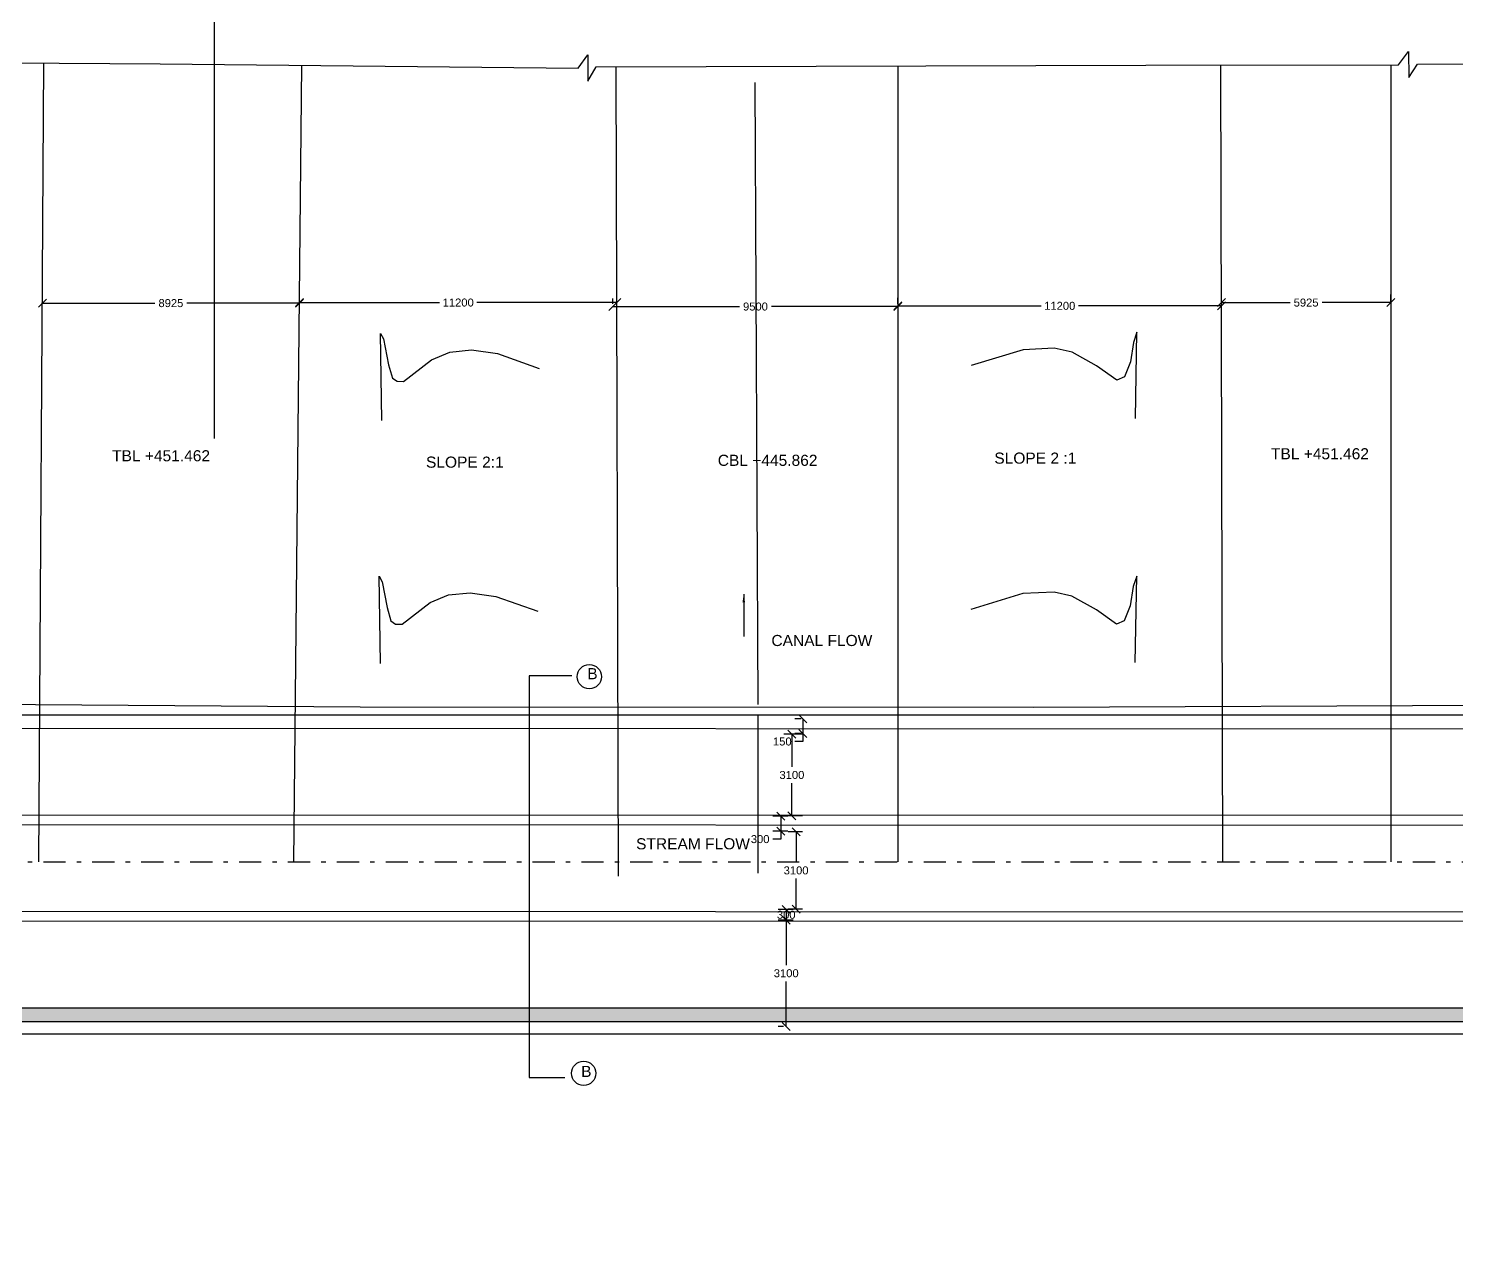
# Model space of a CAD drawing. Header units: inches. Extents: x 112 to 101600, y 95 to 62139.
# Drawn here: x 135.6 to 167.72, y 117.94 to 145.14 of the extents above; entities that cross this region are included whole.
import ezdxf

# ---------------------------------------------------------------- set-up
doc = ezdxf.new("R2010")
doc.units = ezdxf.units.IN
doc.header["$MEASUREMENT"] = 0
doc.linetypes.add('DASHDOT', pattern=[1, 0.5, -0.25, 0, -0.25])
doc.layers.add('DRAWING', color=7, linetype='Continuous')
doc.styles.get("Standard").update_dxf_attribs({"font": 'arial.ttf'})
doc.dimstyles.get("Standard").update_dxf_attribs({"dimtxt": 0.18, "dimasz": 0.18, "dimexe": 0.18, "dimexo": 0.0625, "dimgap": 0.09, "dimtad": 0, "dimtih": 1, "dimtoh": 1, "dimdec": 4, "dimzin": 0, "dimdsep": 46, "dimtxsty": 'Standard', "dimblk": 'OBLIQUE', "dimcen": 0.09, "dimadec": 0, "dimazin": 0, "dimtfac": 1, "dimtdec": 4, "dimtofl": 0, "dimtmove": 0, "dimatfit": 3, "dimfxl": 1, "dimtolj": 1, "dimtzin": 0, "dimarcsym": 0})

# ---------------------------------------------------------------- blocks, each defined once
blk = doc.blocks.new('_Oblique')
at = {"color": 0, "linetype": 'ByBlock', "lineweight": -2}
blk.add_line((-0.5, -0.5), (0.5, 0.5), dxfattribs=at)
blk = doc.blocks.new('*D250')
at = {"layer": 'Defpoints', "color": 0, "transparency": 16777216}
for p in [(153.038, 129.613), (153.014, 129.28), (153.038, 129.28)]:
    blk.add_point(p, dxfattribs=at)
at = {"layer": 'DRAWING', "color": 0, "lineweight": -2, "transparency": 16777216}
for p, q in [((152.975, 129.613), (152.834, 129.613)), ((153.014, 129.613), (153.014, 129.28)), ((152.975, 129.28), (152.834, 129.28)), ((153.014, 129.1), (152.834, 129.1)), ((153.014, 129.28), (153.014, 129.1))]:
    blk.add_line(p, q, dxfattribs=at)
at = {"layer": 'DRAWING', "color": 0, "lineweight": -2, "transparency": 16777216, "xscale": 0.18, "yscale": 0.18, "zscale": 0.18}
for p, rotation in [((153.014, 129.613), 90), ((153.014, 129.28), 270)]:
    blk.add_blockref('_Oblique', p, dxfattribs=dict(at, rotation=rotation))
at = {"layer": 'DRAWING', "color": 0, "transparency": 16777216, "insert": (152.554, 129.1), "char_height": 0.18, "attachment_point": 5}
blk.add_mtext('\\A1;150', dxfattribs=at)
blk = doc.blocks.new('*D251')
at = {"layer": 'Defpoints', "color": 0, "transparency": 16777216}
for p in [(153.069, 129.265), (152.77, 127.429), (153.069, 127.429)]:
    blk.add_point(p, dxfattribs=at)
at = {"layer": 'DRAWING', "color": 0, "lineweight": -2, "transparency": 16777216}
for p, q in [((153.006, 129.265), (152.59, 129.265)), ((152.77, 129.265), (152.77, 128.529)), ((152.77, 127.429), (152.77, 128.165)), ((153.006, 127.429), (152.59, 127.429))]:
    blk.add_line(p, q, dxfattribs=at)
at = {"layer": 'DRAWING', "color": 0, "lineweight": -2, "transparency": 16777216, "xscale": 0.18, "yscale": 0.18, "zscale": 0.18}
for p, rotation in [((152.77, 129.265), 90), ((152.77, 127.429), 270)]:
    blk.add_blockref('_Oblique', p, dxfattribs=dict(at, rotation=rotation))
at = {"layer": 'DRAWING', "color": 0, "transparency": 16777216, "insert": (152.77, 128.347), "char_height": 0.18, "attachment_point": 5}
blk.add_mtext('\\A1;3100', dxfattribs=at)
blk = doc.blocks.new('*D252')
at = {"layer": 'Defpoints', "color": 0, "transparency": 16777216}
for p in [(152.745, 127.421), (152.524, 127.084), (152.745, 127.084)]:
    blk.add_point(p, dxfattribs=at)
at = {"layer": 'DRAWING', "color": 0, "lineweight": -2, "transparency": 16777216}
for p, q in [((152.682, 127.421), (152.344, 127.421)), ((152.524, 127.421), (152.524, 127.084)), ((152.682, 127.084), (152.344, 127.084)), ((152.524, 126.904), (152.344, 126.904)), ((152.524, 127.084), (152.524, 126.904))]:
    blk.add_line(p, q, dxfattribs=at)
at = {"layer": 'DRAWING', "color": 0, "lineweight": -2, "transparency": 16777216, "xscale": 0.18, "yscale": 0.18, "zscale": 0.18}
for p, rotation in [((152.524, 127.421), 90), ((152.524, 127.084), 270)]:
    blk.add_blockref('_Oblique', p, dxfattribs=dict(at, rotation=rotation))
at = {"layer": 'DRAWING', "color": 0, "transparency": 16777216, "insert": (152.056, 126.904), "char_height": 0.18, "attachment_point": 5}
blk.add_mtext('\\A1;300', dxfattribs=at)
blk = doc.blocks.new('*D253')
at = {"layer": 'Defpoints', "color": 0, "transparency": 16777216}
for p in [(153.069, 127.069), (152.864, 125.331), (153.069, 125.331)]:
    blk.add_point(p, dxfattribs=at)
at = {"layer": 'DRAWING', "color": 0, "lineweight": -2, "transparency": 16777216}
for p, q in [((153.007, 127.069), (152.684, 127.069)), ((152.864, 127.069), (152.864, 126.382)), ((152.864, 125.331), (152.864, 126.018)), ((153.007, 125.331), (152.684, 125.331))]:
    blk.add_line(p, q, dxfattribs=at)
at = {"layer": 'DRAWING', "color": 0, "lineweight": -2, "transparency": 16777216, "xscale": 0.18, "yscale": 0.18, "zscale": 0.18}
for p, rotation in [((152.864, 127.069), 90), ((152.864, 125.331), 270)]:
    blk.add_blockref('_Oblique', p, dxfattribs=dict(at, rotation=rotation))
at = {"layer": 'DRAWING', "color": 0, "transparency": 16777216, "insert": (152.864, 126.2), "char_height": 0.18, "attachment_point": 5}
blk.add_mtext('\\A1;3100', dxfattribs=at)
blk = doc.blocks.new('*D254')
at = {"layer": 'Defpoints', "color": 0, "transparency": 16777216}
for p in [(152.864, 125.32), (152.642, 125.085), (152.864, 125.085)]:
    blk.add_point(p, dxfattribs=at)
at = {"layer": 'DRAWING', "color": 0, "lineweight": -2, "transparency": 16777216}
for p, q in [((152.802, 125.32), (152.462, 125.32)), ((152.642, 125.32), (152.642, 125.085)), ((152.802, 125.085), (152.462, 125.085))]:
    blk.add_line(p, q, dxfattribs=at)
at = {"layer": 'DRAWING', "color": 0, "lineweight": -2, "transparency": 16777216, "xscale": 0.18, "yscale": 0.18, "zscale": 0.18}
for p, rotation in [((152.642, 125.32), 90), ((152.642, 125.085), 270)]:
    blk.add_blockref('_Oblique', p, dxfattribs=dict(at, rotation=rotation))
at = {"layer": 'DRAWING', "color": 0, "transparency": 16777216, "insert": (152.642, 125.202), "char_height": 0.18, "attachment_point": 5}
blk.add_mtext('\\A1;300', dxfattribs=at)
blk = doc.blocks.new('*D255')
at = {"layer": 'Defpoints', "color": 0, "transparency": 16777216}
for p in [(152.642, 125.085), (152.642, 122.687), (152.642, 122.687)]:
    blk.add_point(p, dxfattribs=at)
at = {"layer": 'DRAWING', "color": 0, "lineweight": -2, "transparency": 16777216}
for p, q in [((152.579, 125.085), (152.462, 125.085)), ((152.642, 125.085), (152.642, 124.068)), ((152.642, 122.687), (152.642, 123.704)), ((152.579, 122.687), (152.462, 122.687))]:
    blk.add_line(p, q, dxfattribs=at)
at = {"layer": 'DRAWING', "color": 0, "lineweight": -2, "transparency": 16777216, "xscale": 0.18, "yscale": 0.18, "zscale": 0.18}
for p, rotation in [((152.642, 125.085), 90), ((152.642, 122.687), 270)]:
    blk.add_blockref('_Oblique', p, dxfattribs=dict(at, rotation=rotation))
at = {"layer": 'DRAWING', "color": 0, "transparency": 16777216, "insert": (152.642, 123.886), "char_height": 0.18, "attachment_point": 5}
blk.add_mtext('\\A1;3100', dxfattribs=at)
blk = doc.blocks.new('*D273')
at = {"layer": 'Defpoints', "color": 0, "transparency": 16777216}
for p in [(135.912, 138.883), (141.694, 138.962), (141.694, 138.825)]:
    blk.add_point(p, dxfattribs=at)
at = {"layer": 'DRAWING', "color": 0, "lineweight": -2, "transparency": 16777216}
for p, q in [((135.912, 138.945), (135.912, 139.142)), ((141.694, 138.887), (141.694, 139.142)), ((135.912, 138.962), (138.443, 138.962)), ((141.694, 138.962), (139.163, 138.962))]:
    blk.add_line(p, q, dxfattribs=at)
at = {"layer": 'DRAWING', "color": 0, "lineweight": -2, "transparency": 16777216, "xscale": 0.18, "yscale": 0.18, "zscale": 0.18, "rotation": 180}
blk.add_blockref('_Oblique', (135.912, 138.962), dxfattribs=at)
at = {"layer": 'DRAWING', "color": 0, "lineweight": -2, "transparency": 16777216, "xscale": 0.18, "yscale": 0.18, "zscale": 0.18}
blk.add_blockref('_Oblique', (141.694, 138.962), dxfattribs=at)
at = {"layer": 'DRAWING', "color": 0, "transparency": 16777216, "insert": (138.803, 138.962), "char_height": 0.18, "attachment_point": 5}
blk.add_mtext('\\A1;8925', dxfattribs=at)
blk = doc.blocks.new('*D274')
at = {"layer": 'Defpoints', "color": 0, "transparency": 16777216}
for p in [(141.696, 138.954), (148.834, 138.975), (148.834, 138.975)]:
    blk.add_point(p, dxfattribs=at)
at = {"layer": 'DRAWING', "color": 0, "lineweight": -2, "transparency": 16777216}
for p, q in [((141.696, 139.017), (141.696, 139.155)), ((148.834, 139.037), (148.834, 139.155)), ((141.696, 138.975), (144.845, 138.975)), ((148.834, 138.975), (145.685, 138.975))]:
    blk.add_line(p, q, dxfattribs=at)
at = {"layer": 'DRAWING', "color": 0, "lineweight": -2, "transparency": 16777216, "xscale": 0.18, "yscale": 0.18, "zscale": 0.18, "rotation": 180}
blk.add_blockref('_Oblique', (141.696, 138.975), dxfattribs=at)
at = {"layer": 'DRAWING', "color": 0, "lineweight": -2, "transparency": 16777216, "xscale": 0.18, "yscale": 0.18, "zscale": 0.18}
blk.add_blockref('_Oblique', (148.834, 138.975), dxfattribs=at)
at = {"layer": 'DRAWING', "color": 0, "transparency": 16777216, "insert": (145.265, 138.975), "char_height": 0.18, "attachment_point": 5}
blk.add_mtext('\\A1;11200', dxfattribs=at)
blk = doc.blocks.new('*D275')
at = {"layer": 'Defpoints', "color": 0, "transparency": 16777216}
for p in [(148.744, 138.885), (155.156, 138.885), (155.156, 138.885)]:
    blk.add_point(p, dxfattribs=at)
at = {"layer": 'DRAWING', "color": 0, "lineweight": -2, "transparency": 16777216}
for p, q in [((148.744, 138.947), (148.744, 139.065)), ((155.156, 138.947), (155.156, 139.065)), ((148.744, 138.885), (151.592, 138.885)), ((155.156, 138.885), (152.309, 138.885))]:
    blk.add_line(p, q, dxfattribs=at)
at = {"layer": 'DRAWING', "color": 0, "lineweight": -2, "transparency": 16777216, "xscale": 0.18, "yscale": 0.18, "zscale": 0.18, "rotation": 180}
blk.add_blockref('_Oblique', (148.744, 138.885), dxfattribs=at)
at = {"layer": 'DRAWING', "color": 0, "lineweight": -2, "transparency": 16777216, "xscale": 0.18, "yscale": 0.18, "zscale": 0.18}
blk.add_blockref('_Oblique', (155.156, 138.885), dxfattribs=at)
at = {"layer": 'DRAWING', "color": 0, "transparency": 16777216, "insert": (151.95, 138.885), "char_height": 0.18, "attachment_point": 5}
blk.add_mtext('\\A1;9500', dxfattribs=at)
blk = doc.blocks.new('*D276')
at = {"layer": 'Defpoints', "color": 0, "transparency": 16777216}
for p in [(155.156, 138.885), (162.433, 138.901), (162.433, 138.901)]:
    blk.add_point(p, dxfattribs=at)
at = {"layer": 'DRAWING', "color": 0, "lineweight": -2, "transparency": 16777216}
for p, q in [((155.156, 138.947), (155.156, 139.081)), ((162.433, 138.964), (162.433, 139.081)), ((155.156, 138.901), (158.374, 138.901)), ((162.433, 138.901), (159.214, 138.901))]:
    blk.add_line(p, q, dxfattribs=at)
at = {"layer": 'DRAWING', "color": 0, "lineweight": -2, "transparency": 16777216, "xscale": 0.18, "yscale": 0.18, "zscale": 0.18, "rotation": 180}
blk.add_blockref('_Oblique', (155.156, 138.901), dxfattribs=at)
at = {"layer": 'DRAWING', "color": 0, "lineweight": -2, "transparency": 16777216, "xscale": 0.18, "yscale": 0.18, "zscale": 0.18}
blk.add_blockref('_Oblique', (162.433, 138.901), dxfattribs=at)
at = {"layer": 'DRAWING', "color": 0, "transparency": 16777216, "insert": (158.794, 138.901), "char_height": 0.18, "attachment_point": 5}
blk.add_mtext('\\A1;11200', dxfattribs=at)
blk = doc.blocks.new('*D277')
at = {"layer": 'Defpoints', "color": 0, "transparency": 16777216}
for p in [(162.433, 138.901), (166.237, 138.974), (166.237, 138.901)]:
    blk.add_point(p, dxfattribs=at)
at = {"layer": 'DRAWING', "color": 0, "lineweight": -2, "transparency": 16777216}
for p, q in [((162.433, 138.964), (162.433, 139.154)), ((166.237, 138.964), (166.237, 139.154)), ((162.433, 138.974), (163.976, 138.974)), ((166.237, 138.974), (164.694, 138.974))]:
    blk.add_line(p, q, dxfattribs=at)
at = {"layer": 'DRAWING', "color": 0, "lineweight": -2, "transparency": 16777216, "xscale": 0.18, "yscale": 0.18, "zscale": 0.18, "rotation": 180}
blk.add_blockref('_Oblique', (162.433, 138.974), dxfattribs=at)
at = {"layer": 'DRAWING', "color": 0, "lineweight": -2, "transparency": 16777216, "xscale": 0.18, "yscale": 0.18, "zscale": 0.18}
blk.add_blockref('_Oblique', (166.237, 138.974), dxfattribs=at)
at = {"layer": 'DRAWING', "color": 0, "transparency": 16777216, "insert": (164.335, 138.974), "char_height": 0.18, "attachment_point": 5}
blk.add_mtext('\\A1;5925', dxfattribs=at)

msp = doc.modelspace()

# ---------------------------------------------------------------- hatches: boundary and pattern name
at = {"layer": 'DRAWING'}
h = msp.add_hatch(dxfattribs=at)
h.set_pattern_fill('AR-CONC', color=256, scale=0.025)
h.set_pattern_definition([(50, (0, 0), (0.17931505, -0.01568803), [0.01875, -0.20625]), (355, (0, 0), (-0.03468783, 0.18804803), [0.015, -0.165]), (100.45144, (0.01494, -0.0013), (0.14462721, 0.17236), [0.01593505, -0.17528553]), (46.1842, (0, 0.05), (0.26681033, -0.04137982), [0.028125, -0.309375]), (96.63564, (0.02223, 0.04655), (0.2336655, 0.24352965), [0.0239026, -0.26292844]), (351.18416, (0, 0.05), (0.2336655, 0.24352965), [0.0225, -0.2475]), (21, (0.025, 0.0375), (0.14922676, -0.10065472), [0.01875, -0.20625]), (326, (0.025, 0.0375), (0.06082883, 0.18128751), [0.015, -0.165]), (71.451445, (0.03744, 0.02911), (0.2100556, 0.08063279), [0.01593505, -0.17528553]), (37.5, (0, 0), (0.003039964, 0.083223463), [0, -0.163, 0, -0.1675, 0, -0.165625]), (7.5, (0, 0), (0.065767384, 0.098602928), [0, -0.0955, 0, -0.15925, 0, -0.063125]), (327.5, (-0.05575, 0), (0.13345561, -0.005638718), [0, -0.0625, 0, -0.195, 0, -0.25875]), (317.5, (-0.08075, 0), (0.14579654, 0.025026246), [0, -0.08125, 0, -0.1295, 0, -0.18375])])
h.paths.add_polyline_path([(170.83483, 123.10827), (133.35082, 123.10827), (133.34843, 122.79562), (170.83738, 122.79562)])

# ---------------------------------------------------------------- linework, layer by layer
for points in [[(139.77957, 156.63264), (139.77957, 135.9169)], [(113.36442, 144.47915), (130.21607, 144.38384), (130.41509, 144.69361), (130.41218, 144.1026), (130.61314, 144.39686), (138.5651, 144.34449), (147.9611, 144.25068), (148.178, 144.55169), (148.18091, 143.95522), (148.36677, 144.2788), (160.73247, 144.31418), (166.41464, 144.327), (166.6357, 144.62275), (166.64748, 144.03522), (166.83694, 144.33882), (177.58439, 144.37192)], [(135.82935, 126.39223), (135.9477, 144.36173)], [(141.57029, 126.39223), (141.74921, 144.3127)], [(148.87126, 126.06856), (148.81916, 144.28009)], [(155.15604, 144.29822), (155.15604, 126.39223)], [(162.46076, 126.39223), (162.42032, 144.31799)], [(166.23749, 144.3266), (166.23749, 126.39223)], [(151.93258, 143.92829), (152.00063, 129.93498)], [(186.18666, 138.14828), (186.18666, 139.23457), (184.46329, 139.23457), (184.46329, 135.45179), (174.39329, 132.01468), (170.40331, 131.76052), (168.43549, 131.78121), (168.43292, 129.91397), (158.21355, 129.86197), (143.06074, 129.87492), (133.6667, 129.9412), (133.65992, 131.81379), (131.45795, 131.85631), (130.56711, 132.03911), (128.53988, 133.19387), (125.13352, 135.17073), (123.83386, 135.93628), (123.84595, 137.57464)], [(143.54886, 136.31955), (143.51984, 138.28092), (143.58478, 138.15783), (143.69754, 137.57756), (143.78465, 137.27695), (143.88955, 137.20575), (144.03413, 137.20178), (144.66769, 137.69029), (145.07708, 137.86076), (145.56508, 137.9106), (146.14744, 137.82952), (147.086, 137.495)], [(160.49915, 136.36419), (160.53142, 138.30857), (160.44909, 138.07522), (160.38575, 137.64), (160.2479, 137.30147), (160.07556, 137.23069), (159.6237, 137.5501), (159.07349, 137.86024), (158.6714, 137.94821), (157.96801, 137.91566), (156.79998, 137.55592)], [(122.0784, 137.32061), (122.05732, 133.74665), (124.12791, 133.73444), (130.99983, 129.76405), (131.30557, 129.76405), (131.30557, 123.10827), (171.15532, 123.10827), (186.14958, 118.26635)], [(185.95214, 134.40175), (171.10885, 129.38082), (130.99587, 129.39691)], [(143.51568, 130.85624), (143.48666, 132.81761), (143.5516, 132.69452), (143.66436, 132.11425), (143.75147, 131.81364), (143.85637, 131.74244), (144.00095, 131.73847), (144.63451, 132.22699), (145.0439, 132.39745), (145.5319, 132.44729), (146.11426, 132.36621), (147.05282, 132.0317)], [(160.49288, 130.87674), (160.52514, 132.82113), (160.44282, 132.58778), (160.37948, 132.15255), (160.24163, 131.81402), (160.06929, 131.74325), (159.61743, 132.06265), (159.06722, 132.37279), (158.66513, 132.46077), (157.96174, 132.42822), (156.79371, 132.06847)], [(147.82012, 130.57782), (146.85716, 130.57782), (146.85716, 121.54042), (147.66403, 121.54042)], [(171.16544, 122.79562), (130.92471, 122.79562), (130.99983, 129.76405)], [(130.99913, 129.69934), (171.10598, 129.69934), (171.10598, 129.75362), (170.78056, 129.75362), (170.83738, 122.79562)], [(152.00063, 129.69934), (152.00063, 126.13703)], [(171.12842, 127.21163), (130.97248, 127.2275)], [(130.97488, 127.44997), (171.12631, 127.44592)], [(121.44057, 126.39223), (121.44057, 114.97154), (123.72606, 114.97154), (123.72606, 116.65989), (130.37878, 120.41895), (131.47836, 120.62429), (133.58073, 120.61412), (133.58073, 122.52132), (143.42818, 122.52132), (168.4609, 122.52132), (168.4609, 120.59408), (171.82537, 120.59408), (174.87655, 120.40461), (184.68465, 117.14042), (184.68465, 113.41029), (186.43468, 113.41029), (186.35068, 126.25167), (186.3687, 126.39625)], [(130.95157, 125.28701), (171.14595, 125.26921)], [(171.14793, 125.0491), (130.9491, 125.05807)]]:
    msp.add_lwpolyline(points, dxfattribs=at)
at = {"layer": 'DRAWING', "linetype": 'DASHDOT'}
msp.add_lwpolyline([(112.83554, 126.39223), (194.41399, 126.39223), (194.41399, 127.29896)], dxfattribs=at)
at = {"layer": 'DRAWING'}
for centre in [(148.21275, 130.55813), (148.08773, 121.63595)]:
    msp.add_circle(centre, 0.27279, dxfattribs=at)

# ---------------------------------------------------------------- texts
for s, p in [('TBL +451.462', (137.48, 135.40422)), ('CBL +445.862', (151.10289, 135.30164)), ('SLOPE 2 :1', (157.32254, 135.35074)), ('TBL +451.462', (163.54446, 135.44939)), ('SLOPE 2:1', (144.54044, 135.26046)), ('CANAL FLOW', (152.30923, 131.24827)), ('B', (148.1672, 130.50199)), ('STREAM FLOW ', (149.26533, 126.67456)), ('B', (148.02981, 121.55394))]:
    msp.add_text(s, height=0.25, dxfattribs=at).set_placement(p)

# ---------------------------------------------------------------- dimensions: what is measured, and where the dimension line sits
for base, p1, p2, text, picture, middle in [((141.69442, 138.96239), (135.91162, 138.88252), (141.69442, 138.82478), '8925', '*D273', (138.80302, 138.96239)), ((148.83434, 138.97477), (141.69571, 138.95435), (148.83434, 138.97477), '11200', '*D274', (145.26502, 138.97477)), ((155.15604, 138.88477), (148.74434, 138.88477), (155.15604, 138.88477), '9500', '*D275', (151.95019, 138.88477)), ((162.43254, 138.90119), (155.15604, 138.88477), (162.43254, 138.90119), '11200', '*D276', (158.79429, 138.90119)), ((166.23749, 138.97354), (162.43254, 138.90119), (166.23749, 138.90119), '5925', '*D277', (164.33501, 138.97354))]:
    dim = msp.add_linear_dim(base=base, p1=p1, p2=p2, text=text, dimstyle='Standard', dxfattribs=at)
    dim.commit()
    dim.dimension.update_dxf_attribs({"geometry": picture, "text_midpoint": middle})
for base, p1, p2, text, picture, middle in [((153.01391, 129.28031), (153.03753, 129.61311), (153.03753, 129.28031), '150', '*D250', (152.55384, 129.10031)), ((152.76967, 127.42899), (153.06899, 129.26459), (153.06899, 127.42899), '3100', '*D251', (152.76967, 128.34679)), ((152.52423, 127.08409), (152.74466, 127.42067), (152.74466, 127.08409), '300', '*D252', (152.05575, 126.90409)), ((152.86416, 125.33078), (153.06917, 127.06942), (153.06917, 125.33078), '3100', '*D253', (152.86416, 126.2001)), ((152.64183, 122.68717), (152.64183, 125.08475), (152.64183, 122.68717), '3100', '*D255', (152.64183, 123.88596))]:
    dim = msp.add_linear_dim(base=base, p1=p1, p2=p2, angle=90, text=text, dimstyle='Standard', dxfattribs=at)
    dim.commit()
    dim.dimension.update_dxf_attribs({"geometry": picture, "text_midpoint": middle})
dim = msp.add_linear_dim(base=(152.64183, 125.08475), p1=(152.86416, 125.31975), p2=(152.86416, 125.08475), angle=90, text='300', dimstyle='Standard', dxfattribs=at)
dim.commit()
dim.dimension.update_dxf_attribs({"geometry": '*D254', "text_midpoint": (152.64183, 125.20225), "dimtype": 160})

# ---------------------------------------------------------------- leaders
msp.add_leader([(151.68707, 132.41306), (151.68707, 131.4663)], dimstyle='Standard', override={"dimgap": 0.09, "dimtad": 0}, dxfattribs=at)

doc.saveas('drawing.dxf')
